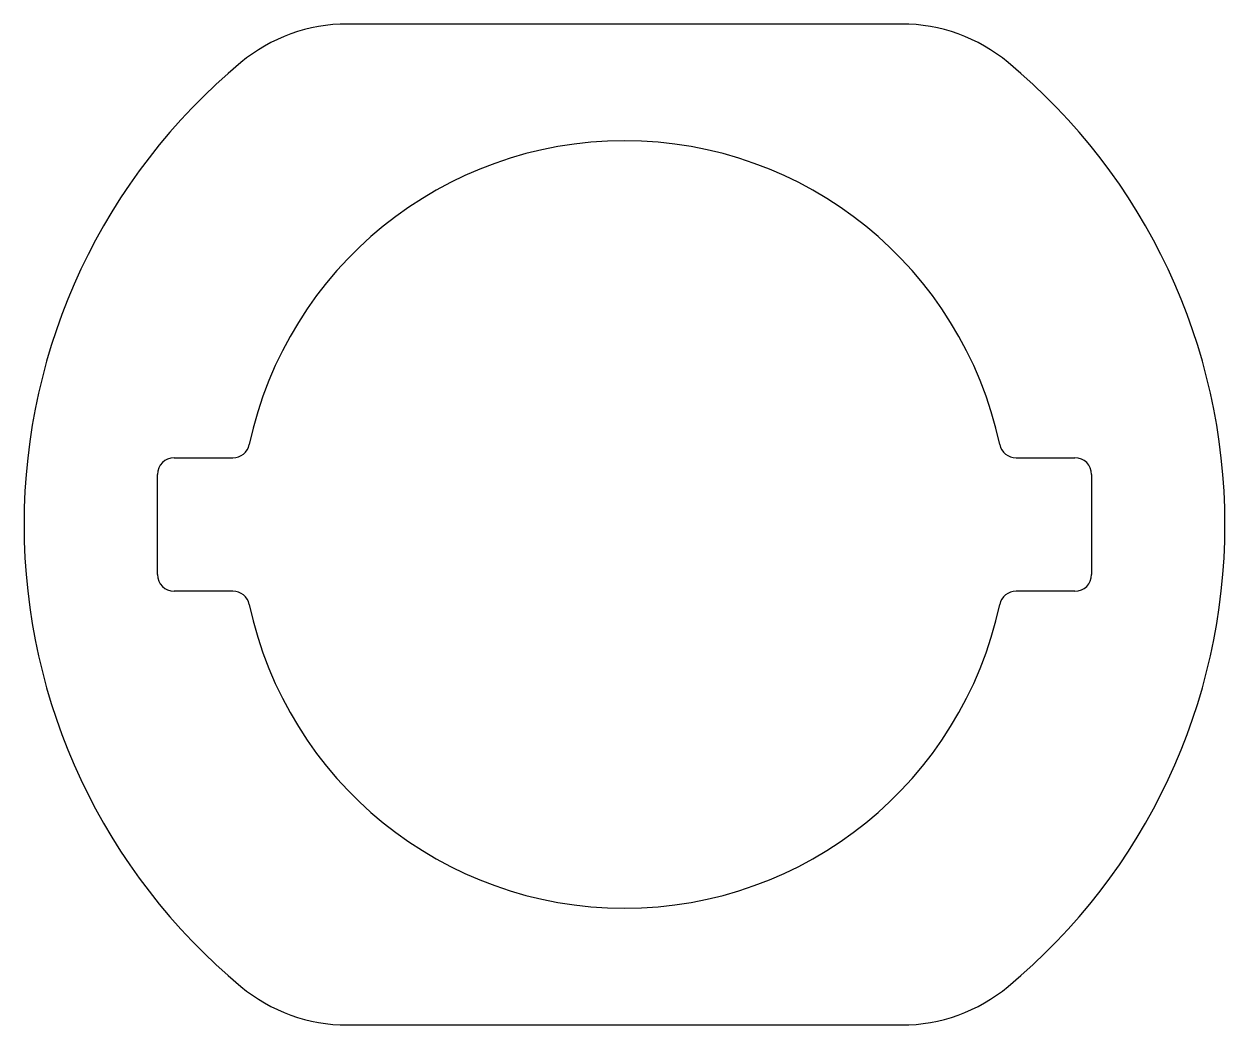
# Model space of a CAD drawing. Extents: x 886.2 to 922.2, y 472.3 to 502.3.
import ezdxf

# ---------------------------------------------------------------- set-up
doc = ezdxf.new("R2010")
doc.units = 0
doc.layers.get('0').update_dxf_attribs({"linetype": 'CONTINUOUS'})

msp = doc.modelspace()

# ---------------------------------------------------------------- linework, layer by layer
at = {"color": 0}
for p, q in [((912.531, 502.286), (895.918, 502.286)), ((890.725, 489.286), (892.488, 489.286)), ((915.961, 489.286), (917.725, 489.286)), ((890.225, 485.786), (890.225, 488.786)), ((918.225, 488.786), (918.225, 485.786)), ((892.488, 485.286), (890.725, 485.286)), ((917.725, 485.286), (915.961, 485.286)), ((895.918, 472.286), (912.531, 472.286))]:
    msp.add_line(p, q, dxfattribs=at)
for centre, radius, start, end in [((895.918, 497.286), 5, 90, 129.7151), ((912.531, 497.286), 5, 50.2849, 90), ((904.225, 487.286), 18, 129.7151, 230.2849), ((904.225, 487.286), 18, 309.7151, 50.2849), ((904.225, 487.286), 11.5, 12.0247, 167.9753), ((892.488, 489.786), 0.5, 270, 347.9753), ((915.961, 489.786), 0.5, 192.0247, 270), ((890.725, 488.786), 0.5, 90, 180), ((917.725, 488.786), 0.5, 360, 90), ((890.725, 485.786), 0.5, 180, 270), ((917.725, 485.786), 0.5, 270, 0), ((892.488, 484.786), 0.5, 12.0247, 90), ((915.961, 484.786), 0.5, 90, 167.9753), ((904.225, 487.286), 11.5, 192.0247, 347.9753), ((895.918, 477.286), 5, 230.2849, 270), ((912.531, 477.286), 5, 270, 309.7151)]:
    msp.add_arc(centre, radius, start, end, dxfattribs=at)

doc.saveas('drawing.dxf')
